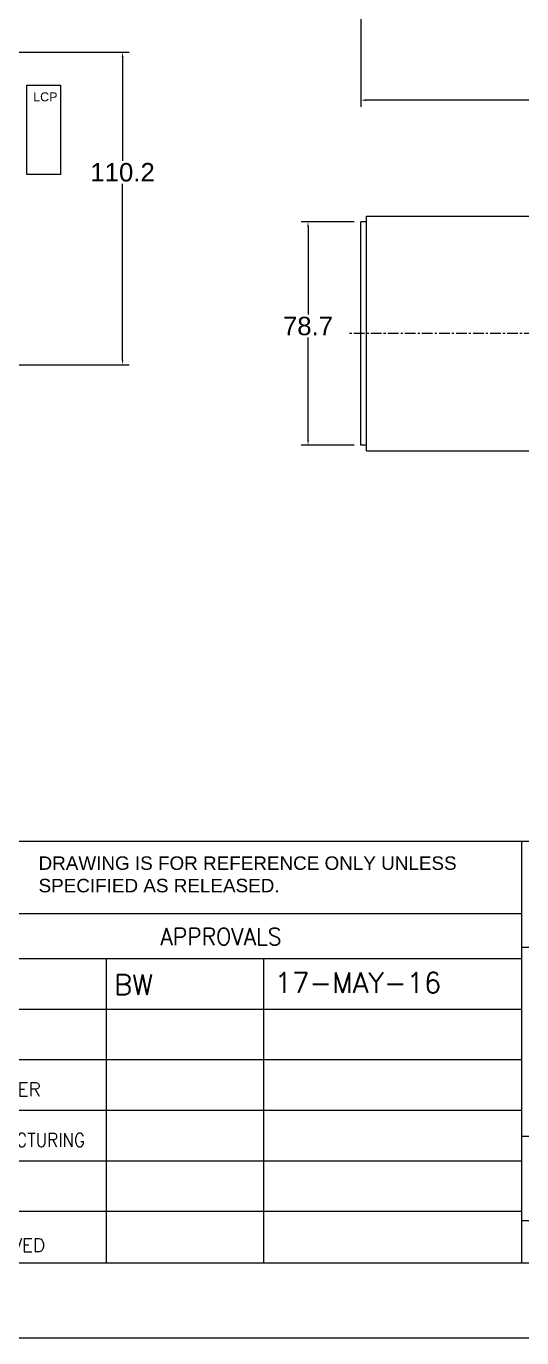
# Model space of a CAD drawing. Header units: inches. Extents: x 0 to 31702, y 0 to 24154.
# Drawn here: x 19050 to 23483, y 0 to 11746 of the extents above; entities that cross this region are included whole.
import ezdxf
from ezdxf.enums import TextEntityAlignment as Align

# ---------------------------------------------------------------- set-up
doc = ezdxf.new("R2010")
doc.units = ezdxf.units.IN
doc.header["$MEASUREMENT"] = 0
doc.linetypes.add('CENTER', pattern=[50.8, 31.75, -6.35, 6.35, -6.35])
doc.layers.get('Defpoints').update_dxf_attribs({"lineweight": 5})
for name, color, linetype, lineweight in [('06___ANNOTATIONS', 7, 'Continuous', 5), ('CAXA1', 5, 'CENTER', 5), ('Title Block', 7, 'Continuous', 5)]:
    doc.layers.add(name, color=color, linetype=linetype, lineweight=lineweight)
doc.styles.add('ACANSTS', font='romans.shx', dxfattribs={"height": 1})
doc.styles.add('Roman', font='arial.ttf')
doc.styles.get("Standard").update_dxf_attribs({"font": 'arial.ttf'})
doc.dimstyles.new('ISO-25', dxfattribs={"dimscale": 30, "dimtxt": 1.5, "dimasz": 1.5, "dimexe": 2, "dimexo": 2, "dimtad": 1, "dimtih": 1, "dimtoh": 1, "dimdec": 1, "dimlfac": 0.03937, "dimdsep": 46, "dimtxsty": 'Standard', "dimcen": 2.5, "dimclrd": 7, "dimclre": 7, "dimclrt": 7, "dimadec": 0, "dimazin": 0, "dimtfac": 1, "dimtdec": 1, "dimtmove": 0, "dimatfit": 3, "dimfxl": 1, "dimlwd": 5, "dimlwe": 5, "dimarcsym": 0})

# ---------------------------------------------------------------- blocks, each defined once
blk = doc.blocks.new('*D25')
at = {"color": 7, "linetype": 'Continuous', "lineweight": 5, "transparency": 16777216}
for p, q in [((18671, 11514), (19972, 11514)), ((19912, 11469), (19912, 10540)), ((19912, 8759), (19912, 10334)), ((18671, 8714), (19972, 8714))]:
    blk.add_line(p, q, dxfattribs=at)
at = {"color": 7, "transparency": 16777216}
for points in [[(19904, 11469), (19919, 11469), (19912, 11514)], [(19904, 8759), (19919, 8759), (19912, 8714)]]:
    blk.add_solid(points, dxfattribs=at)
at = {"layer": 'Defpoints', "color": 0, "transparency": 16777216}
for p in [(18611, 11514), (18611, 8714), (19912, 8714)]:
    blk.add_point(p, dxfattribs=at)
at = {"color": 7, "lineweight": 5, "transparency": 16777216, "insert": (19912, 10437), "char_height": 165, "attachment_point": 5, "style": 'Roman'}
blk.add_mtext('110.2', dxfattribs=at)
blk = doc.blocks.new('*D19')
at = {"color": 7, "linetype": 'Continuous', "lineweight": 5, "transparency": 16777216}
for p, q in [((28831, 12490), (28831, 11024)), ((22043, 12252), (22043, 11024)), ((28786, 11084), (22088, 11084))]:
    blk.add_line(p, q, dxfattribs=at)
at = {"color": 7, "transparency": 16777216}
for points in [[(22088, 11091), (22088, 11076), (22043, 11084)], [(28786, 11091), (28786, 11076), (28831, 11084)]]:
    blk.add_solid(points, dxfattribs=at)
at = {"layer": 'Defpoints', "color": 0, "transparency": 16777216}
for p in [(28831, 12550), (22043, 12312), (22043, 11084)]:
    blk.add_point(p, dxfattribs=at)
at = {"color": 7, "lineweight": 5, "transparency": 16777216, "insert": (26023, 11185), "char_height": 165, "attachment_point": 5, "style": 'Roman'}
blk.add_mtext('B', dxfattribs=at)
blk = doc.blocks.new('*D9')
at = {"color": 7, "linetype": 'Continuous', "lineweight": 5, "transparency": 16777216}
for p, q in [((21983, 9994), (21511, 9994)), ((21571, 9949), (21571, 9163)), ((21571, 8039), (21571, 8957)), ((21983, 7994), (21511, 7994))]:
    blk.add_line(p, q, dxfattribs=at)
at = {"color": 7, "transparency": 16777216}
for points in [[(21564, 9949), (21579, 9949), (21571, 9994)], [(21564, 8039), (21579, 8039), (21571, 7994)]]:
    blk.add_solid(points, dxfattribs=at)
at = {"layer": 'Defpoints', "color": 0, "transparency": 16777216}
for p in [(22043, 9994), (21571, 7994), (22043, 7994)]:
    blk.add_point(p, dxfattribs=at)
at = {"color": 7, "lineweight": 5, "transparency": 16777216, "insert": (21571, 9060), "char_height": 165, "attachment_point": 5, "style": 'Roman'}
blk.add_mtext('78.7', dxfattribs=at)
blk = doc.blocks.new('LONE STAR BLOWER TITLE BLOCK (SIZE A)')
at = {"layer": 'Title Block', "lineweight": 15}
for p, q in [((23.125, 3.3125), (8.0867, 3.3125)), ((23.125, 3.3125), (9.0934, 3.3125)), ((17.5, 0.5), (17.5, 3.3125)), ((17.5, 2.8291), (13.6179, 2.8291)), ((23.125, 2.6038), (17.5, 2.6038)), ((17.5, 2.5291), (11.4089, 2.5291)), ((14.7323, 0.5041), (14.7323, 2.5291)), ((15.7797, 0.5041), (15.7797, 2.5291)), ((17.5, 2.1916), (8.0867, 2.1916)), ((17.5, 1.8541), (8.0867, 1.8541)), ((17.5, 1.5166), (13.6179, 1.5166)), ((23.125, 1.3438), (17.5, 1.3438)), ((17.5, 1.1791), (13.6179, 1.1791)), ((17.5, 0.8416), (13.6179, 0.8416)), ((23.125, 0.7813), (17.5, 0.7813)), ((0.5, 0.5), (23.125, 0.5)), ((15.025, 0.5), (23.125, 0.5)), ((0, 0), (23.625, 0))]:
    blk.add_line(p, q, dxfattribs=at)
at = {"layer": 'Title Block', "lineweight": 15, "style": 'ACANSTS', "width": 0.951562}
blk.add_text('APPROVALS', height=0.1125, dxfattribs=at).set_placement((15.091, 2.6211))
at = {"layer": 'Title Block', "lineweight": 15, "style": 'ACANSTS'}
for s, p in [('ENGINEER', (13.7112, 1.658)), ('APPROVED', (13.7013, 0.6176))]:
    blk.add_text(s, height=0.09, dxfattribs=at).set_placement(p, align=Align.MIDDLE_LEFT)
at = {"layer": 'Title Block', "lineweight": 15, "style": 'ACANSTS', "width": 0.90932}
blk.add_text('MANUFACTURING', height=0.09, dxfattribs=at).set_placement((13.7013, 1.3198), align=Align.MIDDLE_LEFT)
at = {"layer": 'Title Block', "lineweight": 15, "insert": (14.2786, 3.2128), "char_height": 0.09, "attachment_point": 1, "style": 'Roman'}
blk.add_mtext_dynamic_manual_height_columns('DRAWING IS FOR REFERENCE ONLY UNLESS SPECIFIED AS RELEASED.', width=2.820992, gutter_width=1.25, heights=[0], dxfattribs=at)
at = {"layer": 'Title Block', "lineweight": 15, "style": 'ACANSTS'}
for tag, p, height in [('DRAWN_BY', (14.7817, 2.2896), 0.135), ('DRAWN_DATE', (15.8526, 2.3021), 0.135), ('DRAWING_SUBTITLE', (17.7236, 1.9768), 0.2025), ('CHECKED_BY', (14.804, 1.9438), 0.135), ('CHECK_DATE', (15.8339, 1.9487), 0.135), ('DRAWING_SUBTITLE', (17.7211, 1.5494), 0.2025), ('ENGINEER', (14.7979, 1.6123), 0.135), ('ENG_DATE', (15.8249, 1.6112), 0.135), ('MANUFACTURING', (14.7936, 1.2748), 0.135), ('MFG_DATE', (15.826, 1.2778), 0.135), ('CONTROL', (14.7936, 0.9373), 0.135), ('CONTROL_DATE', (15.826, 0.9403), 0.135), ('CAGE_CODE', (17.9275, 0.9163), 0.135), ('MODEL_FILE_NAME', (9.0607, 0.6111), 0.135), ('APPROVED_BY', (14.7823, 0.5726), 0.135), ('APPROVAL_DATE', (15.8177, 0.5698), 0.135)]:
    blk.add_attdef(tag, p, '', height=height, dxfattribs=at)
at = {"layer": 'Title Block', "lineweight": 15, "style": 'Roman', "flags": 8}
for tag, height, p in [('DWG_NUMBER', 0.2812, (19.0664, 1.1474)), ('SCALE', 0.135, (18.1035, 0.7041)), ('SHEETNUMBER', 0.135, (21.2556, 0.7041)), ('TOTA_SHEETS', 0.135, (21.8939, 0.7016))]:
    blk.add_attdef(tag, text='', height=height, dxfattribs=at).set_placement(p, align=Align.TOP_LEFT)
at = {"layer": 'Title Block', "lineweight": 15, "style": 'ACANSTS'}
blk.add_attdef('REVISION', text='', height=0.135, dxfattribs=at).set_placement((22.8495, 0.8933), align=Align.CENTER)

msp = doc.modelspace()

# ---------------------------------------------------------------- linework, layer by layer
at = {"color": 7, "lineweight": 5}
for p, q in [((22042.91, 7993.96), (22042.91, 9993.96)), ((22092.91, 9993.96), (22042.91, 9993.96)), ((22092.91, 7943.96), (22092.91, 10043.96)), ((22092.91, 10043.96), (23592.91, 10043.96)), ((22092.91, 7993.96), (22042.91, 7993.96)), ((22092.91, 7943.96), (23592.91, 7943.96))]:
    msp.add_line(p, q, dxfattribs=at)
msp.add_lwpolyline([(19356.01, 10417.36), (19056.01, 10417.36), (19056.01, 11217.36), (19356.01, 11217.36)], close=True, dxfattribs=at)
at = {"layer": 'CAXA1', "linetype": 'CENTER', "lineweight": 5, "ltscale": 3}
msp.add_line((28934.25, 8993.96), (21940.85, 8993.96), dxfattribs=at)

# ---------------------------------------------------------------- block references
ref = msp.add_blockref('LONE STAR BLOWER TITLE BLOCK (SIZE A)', (0.06, 0.07), dxfattribs=dict(xscale=1341.885352952126, yscale=1341.885352952126, zscale=1341.885352952126))
ref.add_attrib('DRAWN_BY', 'BW', (19835.39, 3072.44), dxfattribs={"layer": 'Title Block', "lineweight": 15, "height": 181.155, "style": 'ACANSTS'})
ref.add_attrib('DRAWN_DATE', '17-MAY-16', (21272.49, 3089.16), dxfattribs={"layer": 'Title Block', "lineweight": 15, "height": 181.155, "style": 'ACANSTS'})

# ---------------------------------------------------------------- texts
at = {"layer": '06___ANNOTATIONS', "color": 7, "linetype": 'Continuous', "lineweight": 5, "insert": (19112.33, 11112.98), "char_height": 80, "width": 4297.3632, "attachment_point": 4, "style": 'Roman'}
msp.add_mtext('LCP', dxfattribs=at)

# ---------------------------------------------------------------- dimensions: what is measured, and where the dimension line sits
at = {"color": 7, "lineweight": 5}
dim = msp.add_linear_dim(base=(22042.92, 11083.82), p1=(28830.92, 12550.28), p2=(22042.92, 12312.35), angle=180, text='B', dimstyle='ISO-25', override={"dimtxt": 5.5, "dimpost": '\\X', "dimtxsty": 'Roman', "dimtmove": 1}, dxfattribs=at)
dim.commit()
dim.dimension.update_dxf_attribs({"geometry": '*D19', "text_midpoint": (26023.07, 11083.82), "dimtype": 160})
for base, p1, p2, picture, middle in [((19911.97, 8713.82), (18611.11, 11513.82), (18611.11, 8713.82), '*D25', (19911.97, 10436.93)), ((21571.37, 7993.96), (22042.91, 9993.96), (22042.91, 7993.96), '*D9', (21571.37, 9060.1))]:
    dim = msp.add_linear_dim(base=base, p1=p1, p2=p2, angle=270, dimstyle='ISO-25', override={"dimtxt": 5.5, "dimpost": '\\X', "dimtxsty": 'Roman', "dimtmove": 1}, dxfattribs=at)
    dim.commit()
    dim.dimension.update_dxf_attribs({"geometry": picture, "text_midpoint": middle, "dimtype": 160})

doc.saveas('drawing.dxf')
